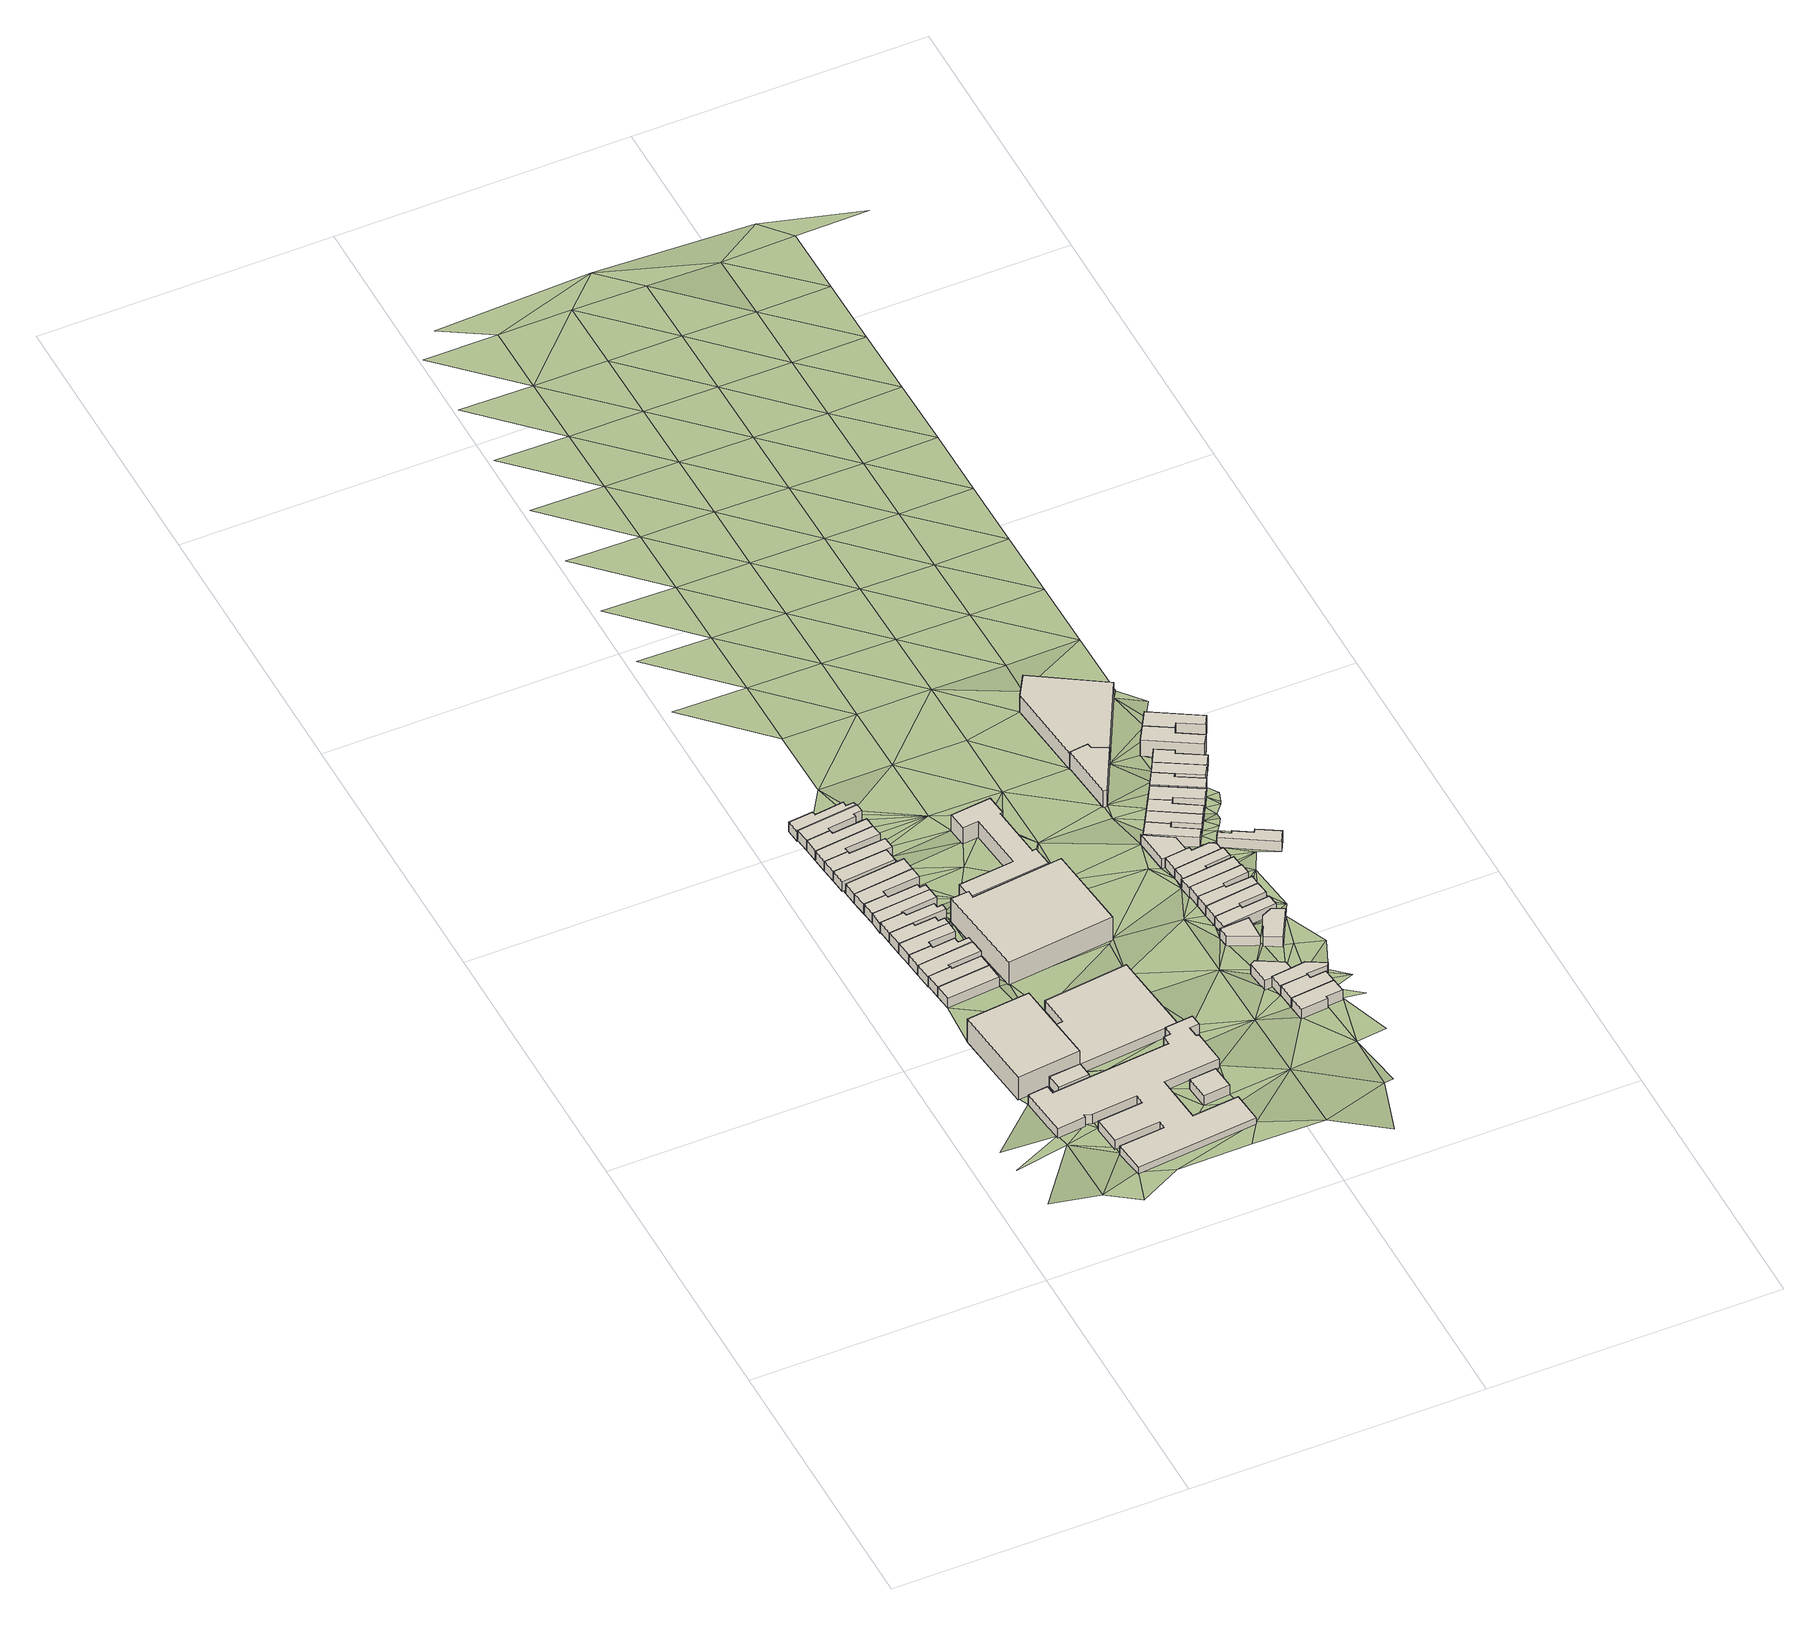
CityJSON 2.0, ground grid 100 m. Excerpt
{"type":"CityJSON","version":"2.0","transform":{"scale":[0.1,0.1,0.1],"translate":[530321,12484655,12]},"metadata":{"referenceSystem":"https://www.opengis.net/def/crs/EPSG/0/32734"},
"CityObjects":{
"building1":{"type":"Building","attributes":{"address":"49 Shannon Street Salt River Cape Town","building":"industrial","building:levels":3,"building_height":9.7,"plus_code":"4FRW3F95+4P8","ground_height":18.4,"roof_height":28.1},"geometry":[{"type":"Solid","lod":"1","boundaries":[[[[0,1,2,3]],[[1,4,5,2]],[[4,6,7,5]],[[6,8,9,7]],[[8,0,3,9]],[[3,2,5,7,9]],[[8,6,4,1,0]]]]}]},
"building2":{"type":"Building","attributes":{"address":"Salt River Cape Town","building":"yes","building:levels":1,"building_height":4.1,"plus_code":"4FRW3F95+3Q7","ground_height":19.24,"roof_height":23.34},"geometry":[{"type":"Solid","lod":"1","boundaries":[[[[10,11,12,13]],[[11,14,15,12]],[[14,16,17,15]],[[16,10,13,17]],[[13,12,15,17]],[[16,14,11,10]]]]}]},
"building3":{"type":"Building","attributes":{"address":"45 Shannon Street Salt River Cape Town","building":"house","building:levels":1,"building_height":4.1,"plus_code":"4FRW3F95+7P4","ground_height":18.16,"roof_height":22.26},"geometry":[{"type":"Solid","lod":"1","boundaries":[[[[18,19,20,21]],[[19,22,23,20]],[[22,24,25,23]],[[24,18,21,25]],[[21,20,23,25]],[[24,22,19,18]]]]}]},
"building4":{"type":"Building","attributes":{"address":"43 Shannon Street Salt River Cape Town","building":"house","building:levels":1,"building_height":4.1,"plus_code":"4FRW3F95+7PG","ground_height":18.16,"roof_height":22.26},"geometry":[{"type":"Solid","lod":"1","boundaries":[[[[26,27,28,29]],[[27,19,20,28]],[[19,18,21,20]],[[18,30,31,21]],[[30,32,33,31]],[[32,26,29,33]],[[29,28,20,21,31,33]],[[32,30,18,19,27,26]]]]}]},
"building5":{"type":"Building","attributes":{"address":"41 Shannon Street Salt River Cape Town","building":"house","building:levels":1,"building_height":4.1,"plus_code":"4FRW3F95+7PW","ground_height":17.66,"roof_height":21.76},"geometry":[{"type":"Solid","lod":"1","boundaries":[[[[34,35,36,37]],[[35,38,39,36]],[[38,40,41,39]],[[40,42,43,41]],[[42,44,45,43]],[[44,34,37,45]],[[37,36,39,41,43,45]],[[44,42,40,38,35,34]]]]}]},
"building6":{"type":"Building","attributes":{"address":"39 Shannon Street Salt River Cape Town","building":"house","building:levels":1,"building_height":4.1,"plus_code":"4FRW3F95+8P7","ground_height":17.66,"roof_height":21.76},"geometry":[{"type":"Solid","lod":"1","boundaries":[[[[44,42,43,45]],[[42,46,47,43]],[[46,48,49,47]],[[48,50,51,49]],[[50,52,53,51]],[[52,54,55,53]],[[54,56,57,55]],[[56,44,45,57]],[[45,43,47,49,51,53,55,57]],[[56,54,52,50,48,46,42,44]]]]}]},
"building7":{"type":"Building","attributes":{"address":"37 Shannon Street Salt River Cape Town","building":"house","building:levels":1,"building_height":4.1,"plus_code":"4FRW3F95+8PM","ground_height":17.66,"roof_height":21.76},"geometry":[{"type":"Solid","lod":"1","boundaries":[[[[56,54,55,57]],[[54,58,59,55]],[[58,60,61,59]],[[60,62,63,61]],[[62,64,65,63]],[[64,56,57,65]],[[57,55,59,61,63,65]],[[64,62,60,58,54,56]]]]}]},
"building8":{"type":"Building","attributes":{"address":"Salt River Cape Town","building":"yes","building:levels":1,"building_height":4.1,"plus_code":"4FRW3F85+XRX","ground_height":19.24,"roof_height":23.34},"geometry":[{"type":"Solid","lod":"1","boundaries":[[[[66,67,68,69]],[[67,70,71,68]],[[70,72,73,71]],[[72,74,75,73]],[[74,76,77,75]],[[76,78,79,77]],[[78,80,81,79]],[[80,82,83,81]],[[82,84,85,83]],[[84,86,87,85]],[[86,88,89,87]],[[88,90,91,89]],[[90,92,93,91]],[[92,94,95,93]],[[94,96,97,95]],[[96,98,99,97]],[[98,100,101,99]],[[100,102,103,101]],[[102,104,105,103]],[[104,106,107,105]],[[106,108,109,107]],[[108,110,111,109]],[[110,112,113,111]],[[112,114,115,113]],[[114,116,117,115]],[[116,118,119,117]],[[118,120,121,119]],[[120,122,123,121]],[[122,66,69,123]],[[69,68,71,73,75,77,79,81,83,85,87,89,91,93,95,97,99,101,103,105,107,109,111,113,115,117,119,121,123]],[[122,120,118,116,114,112,110,108,106,104,102,100,98,96,94,92,90,88,86,84,82,80,78,76,74,72,70,67,66]]]]}]},
"building9":{"type":"Building","attributes":{"address":"35 Shannon Street Salt River Cape Town","building":"house","building:levels":1,"building_height":4.1,"plus_code":"4FRW3F95+9P3","ground_height":17.66,"roof_height":21.76},"geometry":[{"type":"Solid","lod":"1","boundaries":[[[[64,62,63,65]],[[62,124,125,63]],[[124,126,127,125]],[[126,128,129,127]],[[128,130,131,129]],[[130,132,133,131]],[[132,134,135,133]],[[134,64,65,135]],[[65,63,125,127,129,131,133,135]],[[134,132,130,128,126,124,62,64]]]]}]},
"building10":{"type":"Building","attributes":{"address":"33 Shannon Street Salt River Cape Town","building":"house","building:levels":1,"building_height":4.1,"plus_code":"4FRW3F95+9PF","ground_height":17.66,"roof_height":21.76},"geometry":[{"type":"Solid","lod":"1","boundaries":[[[[134,132,133,135]],[[132,136,137,133]],[[136,138,139,137]],[[138,140,141,139]],[[140,142,143,141]],[[142,144,145,143]],[[144,146,147,145]],[[146,148,149,147]],[[148,134,135,149]],[[135,133,137,139,141,143,145,147,149]],[[148,146,144,142,140,138,136,132,134]]]]}]},
"building11":{"type":"Building","attributes":{"address":"31 Shannon Street Salt River Cape Town","building":"house","building:levels":1,"building_height":4.1,"plus_code":"4FRW3F95+9PV","ground_height":17.1,"roof_height":21.2},"geometry":[{"type":"Solid","lod":"1","boundaries":[[[[150,151,152,153]],[[151,154,155,152]],[[154,156,157,155]],[[156,158,159,157]],[[158,160,161,159]],[[160,150,153,161]],[[153,152,155,157,159,161]],[[160,158,156,154,151,150]]]]}]},
"building12":{"type":"Building","attributes":{"address":"29 Shannon Street Salt River Cape Town","building":"house","building:levels":1,"building_height":4.1,"plus_code":"4FRW3F95+CP3","ground_height":17.1,"roof_height":21.2},"geometry":[{"type":"Solid","lod":"1","boundaries":[[[[158,156,157,159]],[[156,162,163,157]],[[162,164,165,163]],[[164,166,167,165]],[[166,168,169,167]],[[168,170,171,169]],[[170,172,173,171]],[[172,158,159,173]],[[159,157,163,165,167,169,171,173]],[[172,170,168,166,164,162,156,158]]]]}]},
"building13":{"type":"Building","attributes":{"address":"27 Shannon Street Salt River Cape Town","building":"house","building:levels":1,"building_height":4.1,"plus_code":"4FRW3F95+CPM","ground_height":17.1,"roof_height":21.2},"geometry":[{"type":"Solid","lod":"1","boundaries":[[[[172,170,171,173]],[[170,174,175,171]],[[174,176,177,175]],[[176,178,179,177]],[[178,180,181,179]],[[180,172,173,181]],[[173,171,175,177,179,181]],[[180,178,176,174,170,172]]]]}]},
"building14":{"type":"Building","attributes":{"address":"25 Shannon Street Salt River Cape Town","building":"house","building:levels":1,"building_height":4.1,"plus_code":"4FRW3F95+CPV","ground_height":17.1,"roof_height":21.2},"geometry":[{"type":"Solid","lod":"1","boundaries":[[[[180,178,179,181]],[[178,182,183,179]],[[182,184,185,183]],[[184,180,181,185]],[[181,179,183,185]],[[184,182,178,180]]]]}]},
"building15":{"type":"Building","attributes":{"address":"23 Shannon Street Salt River Cape Town","building":"house","building:levels":1,"building_height":4.1,"plus_code":"4FRW3F95+FPC","ground_height":16.55,"roof_height":20.65},"geometry":[{"type":"Solid","lod":"1","boundaries":[[[[186,187,188,189]],[[187,190,191,188]],[[190,192,193,191]],[[192,186,189,193]],[[189,188,191,193]],[[192,190,187,186]]]]}]},
"building16":{"type":"Building","attributes":{"address":"21 Shannon Street Salt River Cape Town","building":"house","building:levels":1,"building_height":4.1,"plus_code":"4FRW3F95+FPJ","ground_height":16.55,"roof_height":20.65},"geometry":[{"type":"Solid","lod":"1","boundaries":[[[[187,186,189,188]],[[186,194,195,189]],[[194,196,197,195]],[[196,198,199,197]],[[198,200,201,199]],[[200,202,203,201]],[[202,187,188,203]],[[188,189,195,197,199,201,203]],[[202,200,198,196,194,186,187]]]]}]},
"building17":{"type":"Building","attributes":{"address":"19 Shannon Street Salt River Cape Town","building":"house","building:levels":1,"building_height":4.1,"plus_code":"4FRW3F95+GP6","ground_height":16.55,"roof_height":20.65},"geometry":[{"type":"Solid","lod":"1","boundaries":[[[[202,200,201,203]],[[200,204,205,201]],[[204,206,207,205]],[[206,208,209,207]],[[208,210,211,209]],[[210,202,203,211]],[[203,201,205,207,209,211]],[[210,208,206,204,200,202]]]]}]},
"building18":{"type":"Building","attributes":{"address":"17 Shannon Street Salt River Cape Town","building":"house","building:levels":1,"building_height":4.1,"plus_code":"4FRW3F95+GPC","ground_height":16.55,"roof_height":20.65},"geometry":[{"type":"Solid","lod":"1","boundaries":[[[[210,208,209,211]],[[208,212,213,209]],[[212,214,215,213]],[[214,216,217,215]],[[216,218,219,217]],[[218,210,211,219]],[[211,209,213,215,217,219]],[[218,216,214,212,208,210]]]]}]},
"building19":{"type":"Building","attributes":{"address":"15 Shannon Street Salt River Cape Town","building":"house","building:levels":1,"building_height":4.1,"plus_code":"4FRW3F95+GMX","ground_height":16.55,"roof_height":20.65},"geometry":[{"type":"Solid","lod":"1","boundaries":[[[[218,216,217,219]],[[216,220,221,217]],[[220,222,223,221]],[[222,224,225,223]],[[224,226,227,225]],[[226,228,229,227]],[[228,230,231,229]],[[230,218,219,231]],[[219,217,221,223,225,227,229,231]],[[230,228,226,224,222,220,216,218]]]]}]},
"building20":{"type":"Building","attributes":{"address":"13 Shannon Street Salt River Cape Town","building":"house","building:levels":1,"building_height":4.1,"plus_code":"4FRW3F95+HP6","ground_height":15.9,"roof_height":20},"geometry":[{"type":"Solid","lod":"1","boundaries":[[[[232,233,234,235]],[[233,236,237,234]],[[236,238,239,237]],[[238,240,241,239]],[[240,242,243,241]],[[242,244,245,243]],[[244,246,247,245]],[[246,232,235,247]],[[235,234,237,239,241,243,245,247]],[[246,244,242,240,238,236,233,232]]]]}]},
"building21":{"type":"Building","attributes":{"address":"26 Briar Road Salt River Cape Town","building":"industrial","building:levels":1,"building_height":4.1,"plus_code":"4FRW3F95+4V6","ground_height":18.4,"roof_height":22.5},"geometry":[{"type":"Solid","lod":"1","boundaries":[[[[1,0,248,249]],[[0,250,251,248]],[[250,252,253,251]],[[252,254,255,253]],[[254,256,257,255]],[[256,1,249,257]],[[249,248,251,253,255,257]],[[256,254,252,250,0,1]]]]}]},
"building22":{"type":"Building","attributes":{"address":"Salt River Cape Town","building":"yes","building:levels":1,"building_height":4.1,"plus_code":"4FRW3F85+XWM","ground_height":20.55,"roof_height":24.65},"geometry":[{"type":"Solid","lod":"1","boundaries":[[[[258,259,260,261]],[[259,262,263,260]],[[262,264,265,263]],[[264,258,261,265]],[[261,260,263,265]],[[264,262,259,258]]]]}]},
"building23":{"type":"Building","attributes":{"address":"20 Durham Avenue Salt River Cape Town","building":"industrial","building:levels":3,"building_height":9.7,"plus_code":"4FRW3F95+8V2","ground_height":17.19,"roof_height":26.89},"geometry":[{"type":"Solid","lod":"1","boundaries":[[[[266,267,268,269]],[[267,270,271,268]],[[270,272,273,271]],[[272,274,275,273]],[[274,276,277,275]],[[276,266,269,277]],[[269,268,271,273,275,277]],[[276,274,272,270,267,266]]]]}]},
"building24":{"type":"Building","attributes":{"address":"16 Durham Avenue Salt River Cape Town","building":"school","building:levels":2,"building_height":6.9,"plus_code":"4FRW3F95+CVQ","ground_height":16.04,"roof_height":22.94},"geometry":[{"type":"Solid","lod":"1","boundaries":[[[[278,279,280,281]],[[279,282,283,280]],[[282,284,285,283]],[[284,286,287,285]],[[286,288,289,287]],[[288,290,291,289]],[[290,292,293,291]],[[292,294,295,293]],[[294,296,297,295]],[[296,298,299,297]],[[298,300,301,299]],[[300,278,281,301]],[[281,280,283,285,287,289,291,293,295,297,299,301]],[[300,298,296,294,292,290,288,286,284,282,279,278]]]]}]},
"building25":{"type":"Building","attributes":{"address":"Sugar Fix 83 Durham Avenue Salt River Cape Town","building":"retail","building:levels":1,"building_height":4.1,"plus_code":"4FRW3F96+43G","ground_height":18.45,"roof_height":22.55},"geometry":[{"type":"Solid","lod":"1","boundaries":[[[[302,303,304,305]],[[303,306,307,304]],[[306,308,309,307]],[[308,310,311,309]],[[310,312,313,311]],[[312,302,305,313]],[[305,304,307,309,311,313]],[[312,310,308,306,303,302]]]]}]},
"building26":{"type":"Building","attributes":{"address":"89 Durham Avenue Salt River Cape Town","building":"house","building:levels":1,"building_height":4.1,"plus_code":"4FRW3F96+343","ground_height":19.37,"roof_height":23.47},"geometry":[{"type":"Solid","lod":"1","boundaries":[[[[314,315,316,317]],[[315,318,319,316]],[[318,320,321,319]],[[320,322,323,321]],[[322,324,325,323]],[[324,314,317,325]],[[317,316,319,321,323,325]],[[324,322,320,318,315,314]]]]}]},
"building27":{"type":"Building","attributes":{"address":"87 Durham Avenue Salt River Cape Town","building":"house","building:levels":1,"building_height":4.1,"plus_code":"4FRW3F96+34F","ground_height":19.37,"roof_height":23.47},"geometry":[{"type":"Solid","lod":"1","boundaries":[[[[315,314,317,316]],[[314,326,327,317]],[[326,328,329,327]],[[328,330,331,329]],[[330,332,333,331]],[[332,315,316,333]],[[316,317,327,329,331,333]],[[332,330,328,326,314,315]]]]}]},
"building28":{"type":"Building","attributes":{"building":"retail","building:levels":1,"building_height":4.1,"plus_code":"4FRW3F96+53Q","ground_height":17.66,"roof_height":21.76},"geometry":[{"type":"Solid","lod":"1","boundaries":[[[[334,335,336,337]],[[335,338,339,336]],[[338,340,341,339]],[[340,334,337,341]],[[337,336,339,341]],[[340,338,335,334]]]]}]},
"building29":{"type":"Building","attributes":{"address":"85 Durham Avenue Salt River Cape Town","building":"house","building:levels":1,"building_height":4.1,"plus_code":"4FRW3F96+443","ground_height":19.05,"roof_height":23.15},"geometry":[{"type":"Solid","lod":"1","boundaries":[[[[342,343,344,345]],[[343,346,347,344]],[[346,348,349,347]],[[348,350,351,349]],[[350,352,353,351]],[[352,354,355,353]],[[354,356,357,355]],[[356,342,345,357]],[[345,344,347,349,351,353,355,357]],[[356,354,352,350,348,346,343,342]]]]}]},
"building30":{"type":"Building","attributes":{"address":"Salt River Cape Town","building":"house","building:levels":1,"building_height":4.1,"plus_code":"4FRW3F96+647","ground_height":17.66,"roof_height":21.76},"geometry":[{"type":"Solid","lod":"1","boundaries":[[[[358,359,360,361]],[[359,362,363,360]],[[362,364,365,363]],[[364,366,367,365]],[[366,368,369,367]],[[368,358,361,369]],[[361,360,363,365,367,369]],[[368,366,364,362,359,358]]]]}]},
"building31":{"type":"Building","attributes":{"address":"Salt River Cape Town","building":"house","building:levels":1,"building_height":4.1,"plus_code":"4FRW3F96+64J","ground_height":17.66,"roof_height":21.76},"geometry":[{"type":"Solid","lod":"1","boundaries":[[[[370,358,361,371]],[[358,368,369,361]],[[368,372,373,369]],[[372,374,375,373]],[[374,376,377,375]],[[376,370,371,377]],[[371,361,369,373,375,377]],[[376,374,372,368,358,370]]]]}]},
"building32":{"type":"Building","attributes":{"address":"55 Durham Avenue Salt River Cape Town","building":"house","building:levels":1,"building_height":4.1,"plus_code":"4FRW3F96+83W","ground_height":17.02,"roof_height":21.12},"geometry":[{"type":"Solid","lod":"1","boundaries":[[[[378,379,380,381]],[[379,382,383,380]],[[382,384,385,383]],[[384,386,387,385]],[[386,378,381,387]],[[381,380,383,385,387]],[[386,384,382,379,378]]]]}]},
"building33":{"type":"Building","attributes":{"address":"65 Durham Avenue Salt River Cape Town","building":"house","building:levels":1,"building_height":4.1,"plus_code":"4FRW3F96+742","ground_height":17.66,"roof_height":21.76},"geometry":[{"type":"Solid","lod":"1","boundaries":[[[[388,370,371,389]],[[370,376,377,371]],[[376,390,391,377]],[[390,392,393,391]],[[392,394,395,393]],[[394,388,389,395]],[[389,371,377,391,393,395]],[[394,392,390,376,370,388]]]]}]},
"building34":{"type":"Building","attributes":{"building":"yes","building:levels":1,"building_height":4.1,"plus_code":"4FRW3F96+54P","ground_height":18.24,"roof_height":22.34},"geometry":[{"type":"Solid","lod":"1","boundaries":[[[[396,397,398,399]],[[397,400,401,398]],[[400,402,403,401]],[[402,404,405,403]],[[404,396,399,405]],[[399,398,401,403,405]],[[404,402,400,397,396]]]]}]},
"building35":{"type":"Building","attributes":{"address":"63 Durham Avenue Salt River Cape Town","building":"house","building:levels":1,"building_height":4.1,"plus_code":"4FRW3F96+74C","ground_height":17.66,"roof_height":21.76},"geometry":[{"type":"Solid","lod":"1","boundaries":[[[[406,388,389,407]],[[388,394,395,389]],[[394,408,409,395]],[[408,410,411,409]],[[410,412,413,411]],[[412,406,407,413]],[[407,389,395,409,411,413]],[[412,410,408,394,388,406]]]]}]},
"building36":{"type":"Building","attributes":{"address":"61 Durham Avenue Salt River Cape Town","building":"house","building:levels":1,"building_height":4.1,"plus_code":"4FRW3F96+74J","ground_height":17.02,"roof_height":21.12},"geometry":[{"type":"Solid","lod":"1","boundaries":[[[[414,415,416,417]],[[415,418,419,416]],[[418,420,421,419]],[[420,422,423,421]],[[422,424,425,423]],[[424,414,417,425]],[[417,416,419,421,423,425]],[[424,422,420,418,415,414]]]]}]},
"building37":{"type":"Building","attributes":{"address":"59 Durham Avenue Salt River Cape Town","building":"house","building:levels":1,"building_height":4.1,"plus_code":"4FRW3F96+842","ground_height":17.02,"roof_height":21.12},"geometry":[{"type":"Solid","lod":"1","boundaries":[[[[426,422,423,427]],[[422,420,421,423]],[[420,428,429,421]],[[428,430,431,429]],[[430,432,433,431]],[[432,434,435,433]],[[434,426,427,435]],[[427,423,421,429,431,433,435]],[[434,432,430,428,420,422,426]]]]}]},
"building38":{"type":"Building","attributes":{"address":"57 Durham Avenue Salt River Cape Town","building":"house","building:levels":1,"building_height":4.1,"plus_code":"4FRW3F96+84C","ground_height":17.02,"roof_height":21.12},"geometry":[{"type":"Solid","lod":"1","boundaries":[[[[434,436,437,435]],[[436,438,439,437]],[[438,440,441,439]],[[440,442,443,441]],[[442,379,380,443]],[[379,378,381,380]],[[378,426,427,381]],[[426,434,435,427]],[[435,437,439,441,443,380,381,427]],[[426,378,379,442,440,438,436,434]]]]}]},
"building39":{"type":"Building","attributes":{"address":"69 Addison Road Salt River Cape Town","building":"house","building:levels":1,"building_height":4.1,"plus_code":"4FRW3F96+939","ground_height":16.36,"roof_height":20.46},"geometry":[{"type":"Solid","lod":"1","boundaries":[[[[444,445,446,447]],[[445,448,449,446]],[[448,450,451,449]],[[450,452,453,451]],[[452,454,455,453]],[[454,444,447,455]],[[447,446,449,451,453,455]],[[454,452,450,448,445,444]]]]}]},
"building40":{"type":"Building","attributes":{"address":"37 Durham Avenue Salt River 7925 Cape Town","building":"retail","building:levels":2,"building_height":6.9,"plus_code":"4FRW3F96+F3C","ground_height":15.76,"roof_height":22.66},"geometry":[{"type":"Solid","lod":"1","boundaries":[[[[456,457,458,459]],[[457,460,461,458]],[[460,462,463,461]],[[462,464,465,463]],[[464,466,467,465]],[[466,456,459,467]],[[459,458,461,463,465,467]],[[466,464,462,460,457,456]]]]}]},
"building41":{"type":"Building","attributes":{"address":"67 Addison Road Salt River Cape Town","building":"house","building:levels":1,"building_height":4.1,"plus_code":"4FRW3F96+94J","ground_height":16.36,"roof_height":20.46},"geometry":[{"type":"Solid","lod":"1","boundaries":[[[[445,444,447,446]],[[444,468,469,447]],[[468,470,471,469]],[[470,472,473,471]],[[472,474,475,473]],[[474,445,446,475]],[[446,447,469,471,473,475]],[[474,472,470,468,444,445]]]]}]},
"building42":{"type":"Building","attributes":{"address":"65 Addison Road Salt River Cape Town","building":"house","building:levels":1,"building_height":4.1,"plus_code":"4FRW3F96+94V","ground_height":16.36,"roof_height":20.46},"geometry":[{"type":"Solid","lod":"1","boundaries":[[[[474,472,473,475]],[[472,476,477,473]],[[476,478,479,477]],[[478,480,481,479]],[[480,482,483,481]],[[482,474,475,483]],[[475,473,477,479,481,483]],[[482,480,478,476,472,474]]]]}]},
"building43":{"type":"Building","attributes":{"address":"63 Addison Road Salt River Cape Town","building":"house","building:levels":1,"building_height":4.1,"plus_code":"4FRW3F96+C48","ground_height":16.36,"roof_height":20.46},"geometry":[{"type":"Solid","lod":"1","boundaries":[[[[482,480,481,483]],[[480,484,485,481]],[[484,486,487,485]],[[486,488,489,487]],[[488,490,491,489]],[[490,482,483,491]],[[483,481,485,487,489,491]],[[490,488,486,484,480,482]]]]}]},
"building44":{"type":"Building","attributes":{"address":"Salt River Cape Town","building":"retail","building:levels":2,"building_height":6.9,"plus_code":"4FRW3F96+H34","ground_height":15.24,"roof_height":22.14},"geometry":[{"type":"Solid","lod":"1","boundaries":[[[[492,493,494,495]],[[493,496,497,494]],[[496,498,499,497]],[[498,500,501,499]],[[500,502,503,501]],[[502,504,505,503]],[[504,492,495,505]],[[495,494,497,499,501,503,505]],[[504,502,500,498,496,493,492]]]]}]},
"building45":{"type":"Building","attributes":{"address":"78 Burns Road Salt River Cape Town","building":"house","building:levels":1,"building_height":4.1,"plus_code":"4FRW3F96+859","ground_height":17.44,"roof_height":21.54},"geometry":[{"type":"Solid","lod":"1","boundaries":[[[[506,507,508,509]],[[507,510,511,508]],[[510,512,513,511]],[[512,514,515,513]],[[514,516,517,515]],[[516,518,519,517]],[[518,520,521,519]],[[520,506,509,521]],[[509,508,511,513,515,517,519,521]],[[520,518,516,514,512,510,507,506]]]]}]},
"building46":{"type":"Building","attributes":{"address":"61 Addison Road Salt River Cape Town","building":"house","building:levels":1,"building_height":4.1,"plus_code":"4FRW3F96+C4Q","ground_height":16.86,"roof_height":20.96},"geometry":[{"type":"Solid","lod":"1","boundaries":[[[[522,523,524,525]],[[523,526,527,524]],[[526,528,529,527]],[[528,530,531,529]],[[530,532,533,531]],[[532,522,525,533]],[[525,524,527,529,531,533]],[[532,530,528,526,523,522]]]]}]},
"building47":{"type":"Building","attributes":{"address":"59 Addison Road Salt River Cape Town","building":"house","building:levels":1,"building_height":4.1,"plus_code":"4FRW3F96+F52","ground_height":16.2,"roof_height":20.3},"geometry":[{"type":"Solid","lod":"1","boundaries":[[[[534,535,536,537]],[[535,538,539,536]],[[538,540,541,539]],[[540,542,543,541]],[[542,544,545,543]],[[544,534,537,545]],[[537,536,539,541,543,545]],[[544,542,540,538,535,534]]]]}]},
"building48":{"type":"Building","attributes":{"address":"57 Addison Road Salt River Cape Town","building":"house","building:levels":1,"building_height":4.1,"plus_code":"4FRW3F96+F57","ground_height":16.2,"roof_height":20.3},"geometry":[{"type":"Solid","lod":"1","boundaries":[[[[544,542,543,545]],[[542,546,547,543]],[[546,548,549,547]],[[548,550,551,549]],[[550,552,553,551]],[[552,544,545,553]],[[545,543,547,549,551,553]],[[552,550,548,546,542,544]]]]}]},
"building49":{"type":"Building","attributes":{"address":"Salt River Cape Town","building":"terraced","building:levels":2,"building:units":"2","building_height":6.9,"plus_code":"4FRW3F96+F5P","ground_height":15.84,"roof_height":22.74},"geometry":[{"type":"Solid","lod":"1","boundaries":[[[[554,555,556,557]],[[555,558,559,556]],[[558,560,561,559]],[[560,562,563,561]],[[562,564,565,563]],[[564,554,557,565]],[[557,556,559,561,563,565]],[[564,562,560,558,555,554]]]]}]},
"building50":{"type":"Building","attributes":{"address":"Salt River Cape Town","building":"terraced","building:levels":2,"building:units":"2","building_height":6.9,"plus_code":"4FRW3F96+G58","ground_height":15.84,"roof_height":22.74},"geometry":[{"type":"Solid","lod":"1","boundaries":[[[[555,554,557,556]],[[554,566,567,557]],[[566,568,569,567]],[[568,570,571,569]],[[570,572,573,571]],[[572,555,556,573]],[[556,557,567,569,571,573]],[[572,570,568,566,554,555]]]]}]},
"terrain1":{"type":"TINRelief","geometry":[{"type":"CompositeSurface","lod":"1","boundaries":[[[574,575,576]],[[577,578,574]],[[98,579,577]],[[576,580,581]],[[574,576,582]],[[576,581,582]],[[583,577,574]],[[584,585,98]],[[582,586,574]],[[98,96,584]],[[586,587,574]],[[587,583,574]],[[585,584,11]],[[580,588,581]],[[584,96,11]],[[583,589,590]],[[96,94,14]],[[583,587,589]],[[14,11,96]],[[585,11,591]],[[592,586,582]],[[94,593,14]],[[594,589,587]],[[22,595,4]],[[582,596,592]],[[597,591,11]],[[598,594,587]],[[599,581,588]],[[22,4,24]],[[600,597,593]],[[591,597,600]],[[26,32,30]],[[30,601,26]],[[94,602,593]],[[50,54,52]],[[50,58,54]],[[132,130,128]],[[254,4,1]],[[601,30,603]],[[604,605,184]],[[58,50,60]],[[1,256,254]],[[24,4,606]],[[146,144,142]],[[607,146,142]],[[24,606,18]],[[254,606,4]],[[603,30,18]],[[166,170,168]],[[48,46,50]],[[170,166,174]],[[606,603,18]],[[132,128,136]],[[593,602,600]],[[599,588,608]],[[60,50,46]],[[124,128,126]],[[42,603,606]],[[600,609,591]],[[154,607,142]],[[610,42,606]],[[136,128,124]],[[62,60,610]],[[46,610,60]],[[611,612,259]],[[42,610,46]],[[610,124,62]],[[604,184,182]],[[174,166,176]],[[136,124,610]],[[140,138,142]],[[196,200,198]],[[200,206,204]],[[138,136,610]],[[154,142,138]],[[611,259,258]],[[214,222,216]],[[216,222,220]],[[166,164,162]],[[613,259,612]],[[614,138,610]],[[166,162,176]],[[244,615,240]],[[206,200,196]],[[616,600,602]],[[617,154,138]],[[156,154,617]],[[212,222,214]],[[162,156,617]],[[616,609,600]],[[614,618,138]],[[186,604,194]],[[162,617,176]],[[194,604,182]],[[619,591,609]],[[258,620,611]],[[617,138,618]],[[240,621,244]],[[622,606,254]],[[614,623,618]],[[262,259,613]],[[226,224,222]],[[222,212,226]],[[178,176,624]],[[240,625,626]],[[178,624,182]],[[621,240,626]],[[264,620,258]],[[627,599,608]],[[176,617,624]],[[616,628,609]],[[182,629,194]],[[620,264,262]],[[630,631,632]],[[196,194,633]],[[634,206,196]],[[634,208,206]],[[208,634,212]],[[634,226,212]],[[622,254,635]],[[226,634,228]],[[636,613,599]],[[626,228,634]],[[623,637,618]],[[629,182,624]],[[262,613,636]],[[619,609,638]],[[621,626,639]],[[640,606,622]],[[641,642,643]],[[624,617,644]],[[636,620,262]],[[642,645,643]],[[629,633,194]],[[633,634,196]],[[619,638,646]],[[631,647,648]],[[636,599,627]],[[646,635,619]],[[621,649,630]],[[639,626,634]],[[642,620,650]],[[651,629,624]],[[623,267,637]],[[651,624,644]],[[645,642,650]],[[631,630,649]],[[638,645,650]],[[635,640,622]],[[652,653,647]],[[621,639,649]],[[650,620,636]],[[654,646,638]],[[635,646,654]],[[300,634,633]],[[636,627,655]],[[647,631,656]],[[267,640,657]],[[652,658,659]],[[654,638,650]],[[627,660,655]],[[640,635,661]],[[267,662,637]],[[639,634,663]],[[656,631,649]],[[664,665,662]],[[662,267,664]],[[666,665,664]],[[663,634,300]],[[650,636,667]],[[668,666,664]],[[635,654,661]],[[669,652,647]],[[658,670,671]],[[672,657,640]],[[663,300,668]],[[657,672,267]],[[636,655,673]],[[668,664,663]],[[654,650,674]],[[647,656,669]],[[667,636,673]],[[650,667,315]],[[649,639,675]],[[674,650,332]],[[315,332,650]],[[663,676,639]],[[384,664,267]],[[424,640,661]],[[658,652,677]],[[308,654,674]],[[670,678,679]],[[654,308,306]],[[680,673,655]],[[424,672,640]],[[649,675,656]],[[674,332,681]],[[661,654,334]],[[654,306,682]],[[654,682,334]],[[669,677,652]],[[639,676,675]],[[683,667,673]],[[267,672,384]],[[663,664,684]],[[358,661,334]],[[670,658,685]],[[661,358,370]],[[334,359,358]],[[678,686,687]],[[306,688,682]],[[388,661,370]],[[388,406,661]],[[669,656,689]],[[424,661,406]],[[384,690,664]],[[306,691,692]],[[683,673,693]],[[359,334,694]],[[658,677,685]],[[306,692,688]],[[690,684,664]],[[663,456,676]],[[693,695,683]],[[693,673,696]],[[691,697,352]],[[689,656,675]],[[426,672,424]],[[672,426,386]],[[698,699,700]],[[424,422,426]],[[699,698,701]],[[386,384,672]],[[692,691,702]],[[678,670,703]],[[386,426,378]],[[663,684,456]],[[704,686,705]],[[706,688,692]],[[707,691,352]],[[708,701,698]],[[694,688,706]],[[691,707,702]],[[677,669,709]],[[694,710,359]],[[685,703,670]],[[711,712,693]],[[675,676,504]],[[713,445,384]],[[384,445,690]],[[714,698,712]],[[382,713,384]],[[690,715,684]],[[400,694,706]],[[689,709,669]],[[698,714,708]],[[456,504,676]],[[716,717,718]],[[717,716,719]],[[720,708,714]],[[686,678,721]],[[352,720,722]],[[352,722,707]],[[445,474,690]],[[702,707,723]],[[400,710,694]],[[482,715,690]],[[724,725,726]],[[727,725,728]],[[729,382,379]],[[730,713,382]],[[677,731,685]],[[690,474,482]],[[719,716,732]],[[703,721,678]],[[733,734,735]],[[723,707,722]],[[723,710,400]],[[736,737,729]],[[729,730,382]],[[724,728,725]],[[689,675,738]],[[502,675,504]],[[731,677,709]],[[730,729,737]],[[482,522,715]],[[733,739,734]],[[710,723,740]],[[740,716,710]],[[741,742,743]],[[732,716,740]],[[740,744,732]],[[745,743,746]],[[532,715,522]],[[502,738,675]],[[747,724,744]],[[730,737,748]],[[532,462,715]],[[724,747,728]],[[749,750,751]],[[705,686,752]],[[703,685,753]],[[743,742,746]],[[748,737,751]],[[754,728,747]],[[744,740,747]],[[751,750,748]],[[747,739,754]],[[721,755,686]],[[742,730,756]],[[730,748,756]],[[709,689,757]],[[739,758,734]],[[758,750,734]],[[753,685,731]],[[759,705,760]],[[746,742,761]],[[750,758,748]],[[742,756,761]],[[747,758,739]],[[762,763,764]],[[765,756,766]],[[752,686,755]],[[738,757,689]],[[767,768,746]],[[767,746,761]],[[769,762,770]],[[756,771,761]],[[756,765,771]],[[532,544,462]],[[703,772,721]],[[770,762,764]],[[771,773,761]],[[544,774,462]],[[768,767,775]],[[748,758,518]],[[768,776,764]],[[771,765,777]],[[775,776,768]],[[709,778,731]],[[765,779,777]],[[764,776,770]],[[772,703,753]],[[462,774,780]],[[774,544,552]],[[770,776,781]],[[778,709,757]],[[782,530,528]],[[523,770,781]],[[780,783,462]],[[782,784,530]],[[755,721,785]],[[774,552,550]],[[782,528,526]],[[781,786,523]],[[738,502,787]],[[752,760,705]],[[783,788,462]],[[786,789,523]],[[523,789,526]],[[753,731,790]],[[785,721,772]],[[788,791,502]],[[550,792,774]],[[738,787,757]],[[790,731,778]],[[550,548,792]],[[787,502,791]],[[755,793,752]],[[794,788,783]],[[772,753,795]],[[755,785,793]],[[796,788,794]],[[788,796,791]],[[778,757,797]],[[790,795,753]],[[757,787,797]],[[772,798,785]],[[752,799,760]],[[793,799,752]],[[790,778,800]],[[798,772,795]],[[778,797,800]],[[793,785,801]],[[795,790,802]],[[801,785,798]],[[790,800,802]],[[793,803,799]],[[804,760,799]],[[795,805,798]],[[803,793,801]],[[795,802,805]],[[806,801,798]],[[804,799,803]],[[798,805,806]],[[807,760,804]],[[808,803,801]],[[801,806,808]],[[809,804,803]],[[803,808,809]],[[804,809,810]],[[807,804,810]],[[810,811,807]]]}]}
},
"vertices":[
[434,669,101],[414,854,101],[414,854,198],[434,669,198],[403,963,101],[403,963,198],[186,942,101],[186,942,198],[216,648,101],[216,648,198],
[432,664,109],[324,654,109],[324,654,150],[432,664,150],[329,599,109],[329,599,150],[437,609,109],[437,609,150],
[372,1176,99],[190,1158,99],[190,1158,140],[372,1176,140],[196,1101,99],[196,1101,140],[377,1118,99],[377,1118,140],
[264,1221,99],[184,1213,99],[184,1213,140],[264,1221,140],[367,1223,99],[367,1223,140],[264,1213,99],[264,1213,140],
[184,1213,94],[264,1221,94],[264,1221,135],[184,1213,135],[263,1235,94],[263,1235,135],[378,1246,94],[378,1246,135],[372,1294,94],[372,1294,135],[178,1274,94],[178,1274,135],
[370,1316,94],[370,1316,135],[332,1312,94],[332,1312,135],[330,1332,94],[330,1332,135],[252,1324,94],[252,1324,135],[252,1333,94],[252,1333,135],[173,1326,94],[173,1326,135],
[251,1350,94],[251,1350,135],[345,1357,94],[345,1357,135],[342,1399,94],[342,1399,135],[166,1383,94],[166,1383,135],
[813,222,109],[803,329,109],[803,329,150],[813,222,150],[643,314,109],[643,314,150],[628,483,109],[628,483,150],[822,501,109],[822,501,150],[811,620,109],[811,620,150],[802,622,109],[802,622,150],[798,659,109],[798,659,150],[832,662,109],[832,662,150],[828,703,109],[828,703,150],[733,694,109],[733,694,150],[736,662,109],[736,662,150],[710,659,109],[710,659,150],[713,627,109],[713,627,150],[303,587,109],[303,587,150],[300,618,109],[300,618,150],[232,611,109],[232,611,150],[249,439,109],[249,439,150],[347,449,109],[347,449,150],[346,460,109],[346,460,150],[370,450,109],[370,450,150],[527,464,109],[527,464,150],[530,431,109],[530,431,150],[374,417,109],[374,417,150],[383,320,109],[383,320,150],[541,334,109],[541,334,150],[544,306,109],[544,306,150],[387,292,109],[387,292,150],[397,184,109],[397,184,150],
[340,1423,94],[340,1423,135],[317,1421,94],[317,1421,135],[316,1439,94],[316,1439,135],[245,1433,94],[245,1433,135],[244,1445,94],[244,1445,135],[161,1437,94],[161,1437,135],
[361,1455,94],[361,1455,135],[359,1478,94],[359,1478,135],[340,1476,94],[340,1476,135],[339,1494,94],[339,1494,135],[240,1485,94],[240,1485,135],[238,1498,94],[238,1498,135],[156,1490,94],[156,1490,135],
[238,1498,88],[237,1508,88],[237,1508,129],[238,1498,129],[360,1520,88],[360,1520,129],[355,1560,88],[355,1560,129],[153,1541,88],[153,1541,129],[156,1490,88],[156,1490,129],
[353,1583,88],[353,1583,129],[332,1581,88],[332,1581,129],[331,1595,88],[331,1595,129],[227,1585,88],[227,1585,129],[225,1596,88],[225,1596,129],[148,1588,88],[148,1588,129],
[224,1611,88],[224,1611,129],[351,1624,88],[351,1624,129],[347,1663,88],[347,1663,129],[141,1641,88],[141,1641,129],
[342,1713,88],[342,1713,129],[136,1691,88],[136,1691,129],
[314,1777,82],[128,1761,82],[128,1761,123],[314,1777,123],[133,1708,82],[133,1708,123],[319,1726,82],[319,1726,123],
[335,1779,82],[335,1779,123],[331,1822,82],[331,1822,123],[206,1811,82],[206,1811,123],[205,1820,82],[205,1820,123],[122,1812,82],[122,1812,123],
[203,1834,82],[203,1834,123],[327,1846,82],[327,1846,123],[321,1886,82],[321,1886,123],[117,1864,82],[117,1864,123],
[317,1923,82],[317,1923,123],[197,1911,82],[197,1911,123],[195,1925,82],[195,1925,123],[112,1916,82],[112,1916,123],
[194,1936,82],[194,1936,123],[292,1946,82],[292,1946,123],[291,1958,82],[291,1958,123],[320,1962,82],[320,1962,123],[317,1990,82],[317,1990,123],[106,1967,82],[106,1967,123],
[106,1967,76],[317,1990,76],[317,1990,117],[106,1967,117],[315,2009,76],[315,2009,117],[288,2007,76],[288,2007,117],[287,2024,76],[287,2024,117],[187,2012,76],[187,2012,117],[184,2025,76],[184,2025,117],[101,2017,76],[101,2017,117],
[434,669,142],[414,854,142],[778,702,101],[778,702,142],[747,997,101],[747,997,142],[457,963,101],[457,963,142],[467,859,101],[467,859,142],
[697,448,122],[704,365,122],[704,365,163],[697,448,163],[796,373,122],[796,373,163],[788,456,122],[788,456,163],
[779,1159,89],[748,1456,89],[748,1456,186],[779,1159,186],[434,1421,89],[434,1421,186],[433,1449,89],[433,1449,186],[371,1444,89],[371,1444,186],[410,1120,89],[410,1120,186],
[545,1806,77],[552,1740,77],[552,1740,146],[545,1806,146],[607,1746,77],[607,1746,146],[628,1544,77],[628,1544,146],[437,1524,77],[437,1524,146],[443,1462,77],[443,1462,146],[722,1491,77],[722,1491,146],[714,1563,77],[714,1563,146],[701,1561,77],[701,1561,146],[682,1747,77],[682,1747,146],[691,1748,77],[691,1748,146],[683,1820,77],[683,1820,146],
[1192,763,101],[1188,799,101],[1188,799,142],[1192,763,142],[1105,845,101],[1105,845,142],[1087,835,101],[1087,835,142],[1096,753,101],[1096,753,142],[1120,755,101],[1120,755,142],
[1281,656,111],[1132,642,111],[1132,642,152],[1281,656,152],[1137,585,111],[1137,585,152],[1230,592,111],[1230,592,152],[1230,601,111],[1230,601,152],[1287,605,111],[1287,605,152],
[1276,702,111],[1276,702,152],[1221,697,111],[1221,697,152],[1220,713,111],[1220,713,152],[1126,704,111],[1126,704,152],
[1073,1021,94],[1077,985,94],[1077,985,135],[1073,1021,135],[1169,937,94],[1169,937,135],[1172,1026,94],[1172,1026,135],
[1126,704,107],[1220,713,107],[1220,713,148],[1126,704,148],[1220,720,107],[1220,720,148],[1294,725,107],[1294,725,148],[1301,736,107],[1301,736,148],[1238,769,107],[1238,769,148],[1192,763,107],[1192,763,148],[1120,755,107],[1120,755,148],
[1082,1075,94],[1088,1025,94],[1088,1025,135],[1082,1075,135],[1273,1045,94],[1273,1045,135],[1269,1084,94],[1269,1084,135],[1173,1074,94],[1173,1074,135],[1172,1085,94],[1172,1085,135],
[1076,1127,94],[1076,1127,135],[1172,1093,94],[1172,1093,135],[1268,1104,94],[1268,1104,135],[1262,1149,94],[1262,1149,135],
[1058,1375,87],[1132,1383,87],[1132,1383,128],[1058,1375,128],[1126,1441,87],[1126,1441,128],[1035,1497,87],[1035,1497,128],[1047,1374,87],[1047,1374,128],
[1073,1176,94],[1073,1176,135],[1259,1183,94],[1259,1183,135],[1167,1176,94],[1167,1176,135],[1166,1184,94],[1166,1184,135],
[1228,900,99],[1288,1009,99],[1288,1009,140],[1228,900,140],[1248,1028,99],[1248,1028,140],[1213,1012,99],[1213,1012,140],[1174,929,99],[1174,929,140],
[1068,1224,94],[1068,1224,135],[1166,1193,94],[1166,1193,135],[1256,1205,94],[1256,1205,135],[1253,1242,94],[1253,1242,135],
[1068,1224,87],[1253,1242,87],[1253,1242,128],[1068,1224,128],[1248,1290,87],[1248,1290,128],[1154,1280,87],[1154,1280,128],[1070,1271,87],[1070,1271,128],[1064,1272,87],[1064,1272,128],
[1064,1319,87],[1064,1319,128],[1153,1290,87],[1153,1290,128],[1241,1300,87],[1241,1300,128],[1237,1339,87],[1237,1339,128],[1229,1338,87],[1229,1338,128],
[1226,1365,87],[1226,1365,128],[1207,1377,87],[1207,1377,128],[1145,1370,87],[1145,1370,128],[1144,1384,87],[1144,1384,128],
[1141,1507,80],[1073,1548,80],[1073,1548,122],[1141,1507,122],[1045,1502,80],[1045,1502,122],[1194,1413,80],[1194,1413,122],[1214,1446,80],[1214,1446,122],[1134,1494,80],[1134,1494,122],
[988,1898,74],[1007,1702,74],[1007,1702,144],[988,1898,144],[1020,1701,74],[1020,1701,144],[1106,1862,74],[1106,1862,144],[1055,1889,74],[1055,1889,144],[1052,1905,74],[1052,1905,144],
[1144,1512,80],[1144,1512,122],[1225,1464,80],[1225,1464,122],[1247,1501,80],[1247,1501,122],[1098,1590,80],[1098,1590,122],
[1266,1534,80],[1266,1534,122],[1182,1584,80],[1182,1584,122],[1189,1596,80],[1189,1596,122],[1124,1633,80],[1124,1633,122],
[1194,1606,80],[1194,1606,122],[1280,1557,80],[1280,1557,122],[1302,1597,80],[1302,1597,122],[1153,1682,80],[1153,1682,122],
[988,1898,69],[1052,1905,69],[1052,1905,138],[988,1898,138],[1055,1889,69],[1055,1889,138],[1106,1862,69],[1106,1862,138],[1241,2117,69],[1241,2117,138],[1006,2264,69],[1006,2264,138],[959,2188,69],[959,2188,138],
[1356,1366,91],[1348,1355,91],[1348,1355,132],[1356,1366,132],[1289,1390,91],[1289,1390,132],[1285,1382,91],[1285,1382,132],[1248,1404,91],[1248,1404,132],[1236,1383,91],[1236,1383,132],[1405,1282,91],[1405,1282,132],[1429,1323,91],[1429,1323,132],
[1153,1682,86],[1302,1597,86],[1302,1597,127],[1153,1682,127],[1322,1632,86],[1322,1632,127],[1236,1681,86],[1236,1681,127],[1243,1692,86],[1243,1692,127],[1180,1728,86],[1180,1728,127],
[1180,1728,79],[1243,1692,79],[1243,1692,120],[1180,1728,120],[1247,1698,79],[1247,1698,120],[1328,1652,79],[1328,1652,120],[1350,1690,79],[1350,1690,120],[1205,1773,79],[1205,1773,120],
[1372,1727,79],[1372,1727,120],[1284,1777,79],[1284,1777,120],[1290,1789,79],[1290,1789,120],[1233,1822,79],[1233,1822,120],
[1322,1855,75],[1235,1905,75],[1235,1905,144],[1322,1855,144],[1203,1852,75],[1203,1852,144],[1372,1753,75],[1372,1753,144],[1393,1787,75],[1393,1787,144],[1312,1835,75],[1312,1835,144],
[1332,1872,75],[1332,1872,144],[1410,1826,75],[1410,1826,144],[1431,1861,75],[1431,1861,144],[1267,1958,75],[1267,1958,144],
[259,392,120],[89,170,138],[259,142,130],[249,439,120],[71,354,125],[59,446,125],[361,67,130],[397,184,131],[387,292,120],[347,449,120],[259,642,109],[216,648,109],[383,320,120],[374,417,120],[509,142,131],[370,450,120],[346,460,120],[434,669,110],[541,334,120],[437,609,110],[527,464,120],[186,942,103],[544,306,120],[432,664,110],[530,431,120],[813,222,133],[509,642,110],[263,1235,99],[713,627,112],[378,1246,99],[319,1726,88],[133,1708,94],[410,1120,96],[237,1508,94],[759,142,133],[733,694,112],[371,1444,94],[628,483,120],[643,314,122],[803,329,122],[433,1449,92],[187,2012,82],[710,659,112],[437,1524,86],[443,1462,92],[778,702,112],[822,501,122],[259,2142,76],[759,1142,95],[434,1421,92],[509,1642,86],[288,2007,82],[315,2009,82],[1009,142,130],[736,662,112],[552,1740,86],[259,2392,71],[259,2642,64],[9,2642,70],[545,1806,80],[509,1892,80],[747,997,103],[1009,392,121],[722,1491,89],[828,703,112],[509,2142,75],[779,1159,95],[802,622,112],[811,620,112],[798,659,112],[628,1544,86],[832,662,112],[759,892,103],[259,2892,56],[9,2892,62],[509,2392,68],[1009,642,111],[607,1746,86],[259,3142,49],[9,3142,54],[1009,892,101],[1235,206,134],[509,2642,62],[759,1392,89],[259,3392,41],[9,3392,46],[1172,5,144],[1009,1142,94],[714,1563,82],[759,1892,77],[759,1642,82],[701,1561,82],[682,1747,82],[1137,585,118],[691,1748,82],[509,2892,54],[259,3642,33],[9,3642,37],[1009,1392,87],[1242,414,122],[1096,753,111],[759,2392,67],[759,2142,74],[509,3142,47],[259,3892,25],[9,3892,29],[1266,209,134],[1120,755,111],[1077,985,101],[1230,592,118],[1007,1702,80],[509,3392,40],[259,4142,18],[9,4142,21],[1169,937,107],[759,2642,59],[1009,1642,80],[1188,799,107],[1174,929,107],[1287,605,118],[1172,1026,99],[1230,601,118],[1347,426,122],[1192,763,118],[1276,702,118],[1220,713,118],[1221,697,118],[1220,720,118],[1228,900,107],[509,3642,32],[9,4392,12],[259,4392,12],[1213,1012,107],[1259,892,107],[1294,725,118],[759,2892,52],[1273,1045,99],[1361,594,118],[1281,656,118],[1045,1502,87],[1358,684,118],[1020,1701,80],[1269,1084,99],[1172,1085,99],[1173,1074,99],[1172,1093,99],[1301,736,118],[509,3892,24],[1354,862,107],[1288,1009,107],[1259,1183,99],[1166,1184,99],[1167,1176,99],[1166,1193,99],[1256,1205,99],[1144,1384,92],[1194,1413,92],[759,3142,44],[1268,1104,99],[1154,1280,92],[1241,1300,92],[1153,1290,92],[1145,1370,92],[1207,1377,92],[1009,2392,63],[1248,1290,92],[1318,1063,99],[1134,1494,87],[1214,1446,92],[1141,1507,92],[1262,1149,99],[1144,1512,92],[1225,1464,92],[1297,1236,99],[1236,1383,92],[1229,1338,92],[1237,1339,92],[1226,1365,92],[509,4392,11],[759,3392,37],[1253,1242,99],[509,4142,18],[1248,1404,92],[1009,2642,56],[1335,1312,92],[95,4490,12],[634,4516,6],[1269,1445,92],[1189,1596,86],[1182,1584,86],[1266,1534,86],[1289,1390,92],[1285,1382,92],[1283,1463,92],[1247,1501,92],[1194,1606,86],[1280,1557,86],[1298,1411,92],[759,3642,30],[1305,1423,92],[1203,1852,79],[1299,1489,92],[1300,1516,86],[1356,1366,92],[1009,2892,48],[1348,1355,92],[1235,1905,79],[1329,1550,86],[1328,1652,86],[1267,1958,79],[1247,1698,86],[759,3892,22],[1334,1559,86],[1259,2392,66],[1241,2117,72],[1346,1597,86],[1009,3142,41],[1259,2142,72],[1372,1753,86],[759,4142,17],[1288,1991,79],[1009,3392,34],[1328,2058,72],[1259,2642,59],[1009,3642,26],[759,4392,7],[1259,2892,52],[1009,3892,20],[1259,3142,45],[1009,4142,13],[1009,4392,2],[1259,3392,38],[1259,3642,31],[1173,4490,8],[1259,3892,22],[1259,4142,15],[1259,4392,8],[1509,4392,9]
]}
